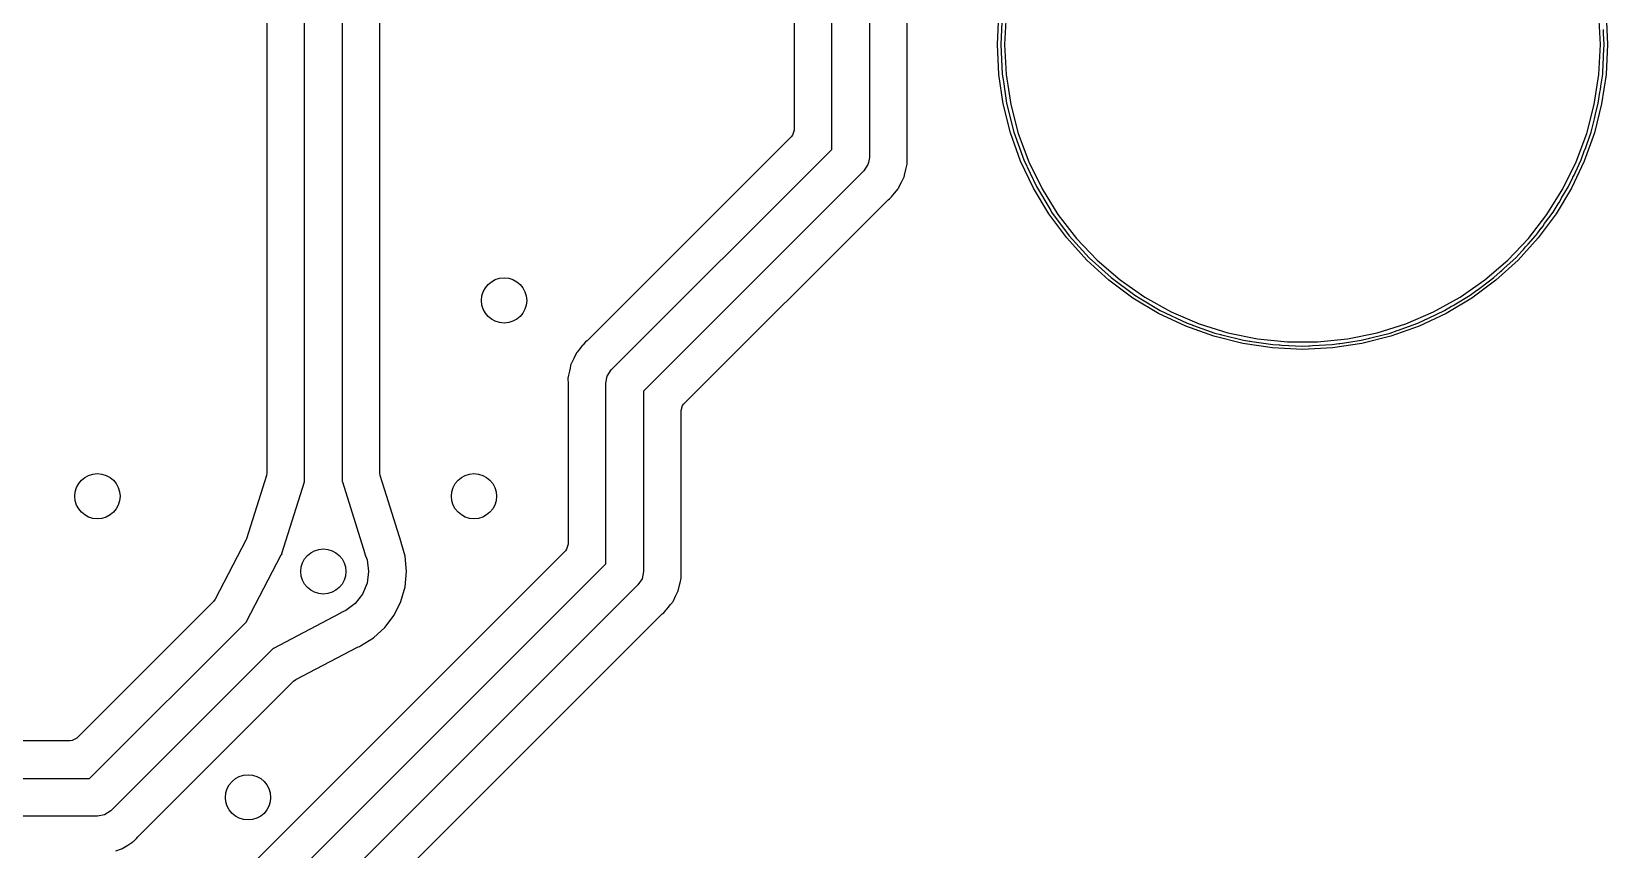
# Model space of a CAD drawing. Extents: x 1.18 to 9.06, y -3.74 to -1.97.
# Drawn here: x 6.777 to 7.6, y -2.823 to -2.395 of the extents above; entities that cross this region are included whole.
import ezdxf

# ---------------------------------------------------------------- set-up
doc = ezdxf.new("R2010")
doc.units = 0
doc.header["$MEASUREMENT"] = 0
doc.layers.add('BLACK', color=7, linetype='CONTINUOUS')

msp = doc.modelspace()

# ---------------------------------------------------------------- linework, layer by layer
at = {"layer": 'BLACK', "linetype": 'CONTINUOUS'}
for p, q in [((6.89959, -2.20515), (6.89959, -2.6255)), ((6.91929, -2.63012), (6.91929, -2.20472)), ((6.93898, -2.2088), (6.93898, -2.63008)), ((7.17518, -2.22218), (7.17518, -2.44637)), ((7.19488, -2.45655), (7.19488, -2.21641)), ((7.21457, -2.21638), (7.21457, -2.46063)), ((7.23427, -2.40157), (7.23427, -2.22218)), ((6.95868, -2.6255), (6.95868, -2.25394)), ((7.2815, -2.40157), (7.28226, -2.38595)), ((7.28401, -2.38612), (7.28325, -2.40157)), ((7.28603, -2.38582), (7.28523, -2.40157)), ((7.59666, -2.40157), (7.59586, -2.38582)), ((7.59963, -2.38595), (7.60039, -2.40157)), ((7.59835, -2.39586), (7.59833, -2.39372)), ((7.59863, -2.40157), (7.59835, -2.39586)), ((7.23427, -2.4602), (7.23427, -2.40157)), ((7.28226, -2.4172), (7.2815, -2.40157)), ((7.28325, -2.40157), (7.28401, -2.41703)), ((7.28523, -2.40157), (7.28603, -2.41733)), ((7.59586, -2.41733), (7.59666, -2.40157)), ((7.59835, -2.40729), (7.59863, -2.40157)), ((7.60039, -2.40157), (7.59963, -2.4172)), ((7.59788, -2.41703), (7.59817, -2.41103)), ((7.59817, -2.41103), (7.59818, -2.41091)), ((7.59818, -2.41091), (7.59833, -2.40943)), ((7.59833, -2.40943), (7.59835, -2.40729)), ((7.28456, -2.43268), (7.28226, -2.4172)), ((7.28401, -2.41703), (7.28401, -2.41703)), ((7.28401, -2.41703), (7.28401, -2.41703)), ((7.28401, -2.41703), (7.28459, -2.42095)), ((7.28459, -2.42095), (7.28628, -2.43229)), ((7.28603, -2.41733), (7.28842, -2.43292)), ((7.59347, -2.43292), (7.59586, -2.41733)), ((7.59693, -2.42337), (7.59788, -2.41703)), ((7.59963, -2.4172), (7.59733, -2.43268)), ((7.5956, -2.43234), (7.59646, -2.42659)), ((7.59646, -2.42659), (7.59648, -2.42646)), ((7.59648, -2.42646), (7.59676, -2.42506)), ((7.59676, -2.42506), (7.59692, -2.42349)), ((7.59692, -2.42349), (7.59693, -2.42337)), ((7.28836, -2.44786), (7.28456, -2.43268)), ((7.28628, -2.43229), (7.28628, -2.43234)), ((7.28628, -2.43234), (7.29005, -2.44735)), ((7.28842, -2.43292), (7.29237, -2.44819)), ((7.58952, -2.44819), (7.59347, -2.43292)), ((7.59733, -2.43268), (7.59353, -2.44786)), ((7.594, -2.43876), (7.5956, -2.43234)), ((7.17518, -2.44637), (7.1744, -2.44901)), ((7.59184, -2.44735), (7.59321, -2.44189)), ((7.59321, -2.44189), (7.59325, -2.44177)), ((7.59325, -2.44177), (7.59365, -2.44046)), ((7.59365, -2.44046), (7.59397, -2.43887)), ((7.59397, -2.43887), (7.594, -2.43876)), ((7.17375, -2.44982), (7.06749, -2.55607)), ((7.1744, -2.44901), (7.17375, -2.44982)), ((7.29363, -2.46259), (7.28836, -2.44786)), ((7.29005, -2.44735), (7.29526, -2.46192)), ((7.29237, -2.44819), (7.29785, -2.46298)), ((7.58404, -2.46298), (7.58952, -2.44819)), ((7.59353, -2.44786), (7.58826, -2.46259)), ((7.58902, -2.45547), (7.58952, -2.45384)), ((7.58952, -2.45384), (7.59184, -2.44735)), ((7.07965, -2.57178), (7.19488, -2.45655)), ((7.21457, -2.46063), (7.21405, -2.46322)), ((7.21457, -2.46063), (7.21457, -2.46063)), ((7.23436, -2.46322), (7.23427, -2.4602)), ((7.30032, -2.47674), (7.29363, -2.46259)), ((7.29526, -2.46192), (7.29526, -2.46192)), ((7.29526, -2.46192), (7.30187, -2.47591)), ((7.29785, -2.46298), (7.3048, -2.47714)), ((7.57709, -2.47714), (7.58404, -2.46298)), ((7.58826, -2.46259), (7.58157, -2.47674)), ((7.58359, -2.46835), (7.58663, -2.46192)), ((7.58663, -2.46192), (7.58846, -2.4568)), ((7.58846, -2.4568), (7.58851, -2.45667)), ((7.58851, -2.45667), (7.58855, -2.45658)), ((7.58855, -2.45658), (7.58902, -2.45547)), ((7.21168, -2.46759), (7.09646, -2.58282)), ((7.21382, -2.4644), (7.21168, -2.46759)), ((7.21168, -2.46759), (7.21168, -2.46759)), ((7.21405, -2.46322), (7.21382, -2.4644)), ((7.23132, -2.47351), (7.2325, -2.47116)), ((7.2325, -2.47116), (7.23268, -2.4708)), ((7.23268, -2.4708), (7.23278, -2.47054)), ((7.23268, -2.4708), (7.23268, -2.4708)), ((7.23278, -2.47054), (7.23288, -2.47026)), ((7.23278, -2.47054), (7.23278, -2.47054)), ((7.23287, -2.47026), (7.23296, -2.46999)), ((7.23288, -2.47026), (7.23287, -2.47026)), ((7.23296, -2.46999), (7.23357, -2.46703)), ((7.23296, -2.46999), (7.23296, -2.46999)), ((7.23296, -2.46999), (7.23296, -2.46999)), ((7.23357, -2.46703), (7.23427, -2.46408)), ((7.23427, -2.46408), (7.2343, -2.4638)), ((7.23427, -2.46408), (7.23427, -2.46408)), ((7.2343, -2.4638), (7.23431, -2.4638)), ((7.23431, -2.4638), (7.23434, -2.46351)), ((7.23433, -2.46351), (7.23436, -2.46322)), ((7.23434, -2.46351), (7.23433, -2.46351)), ((7.58001, -2.47591), (7.58226, -2.47116)), ((7.58226, -2.47116), (7.58232, -2.47104)), ((7.58232, -2.47104), (7.58292, -2.46995)), ((7.58292, -2.46995), (7.58359, -2.46835)), ((7.22683, -2.48031), (7.22764, -2.47929)), ((7.22764, -2.47929), (7.22958, -2.47698)), ((7.22958, -2.47698), (7.22974, -2.47674)), ((7.22958, -2.47698), (7.22958, -2.47698)), ((7.22974, -2.47674), (7.2299, -2.47649)), ((7.22974, -2.47674), (7.22974, -2.47674)), ((7.22989, -2.47649), (7.23004, -2.47625)), ((7.2299, -2.47649), (7.22989, -2.47649)), ((7.23004, -2.47625), (7.23132, -2.47351)), ((7.30837, -2.49016), (7.30032, -2.47674)), ((7.30187, -2.47591), (7.3094, -2.48846)), ((7.3048, -2.47714), (7.31314, -2.49053)), ((7.56875, -2.49053), (7.57709, -2.47714)), ((7.58157, -2.47674), (7.57352, -2.49016)), ((7.57625, -2.4822), (7.58001, -2.47591)), ((7.11759, -2.58955), (7.22384, -2.4833)), ((7.22384, -2.4833), (7.22438, -2.48283)), ((7.22438, -2.48283), (7.22439, -2.48282)), ((7.22439, -2.48282), (7.22514, -2.48227)), ((7.22514, -2.48227), (7.22605, -2.48118)), ((7.22514, -2.48227), (7.22514, -2.48227)), ((7.22514, -2.48227), (7.22514, -2.48227)), ((7.22605, -2.48118), (7.22646, -2.48069)), ((7.22646, -2.48069), (7.22661, -2.48054)), ((7.22661, -2.48054), (7.22683, -2.48031)), ((7.57206, -2.48918), (7.57467, -2.48483)), ((7.57467, -2.48483), (7.57474, -2.48471)), ((7.57474, -2.48471), (7.57541, -2.48374)), ((7.57541, -2.48374), (7.57625, -2.4822)), ((7.31769, -2.50273), (7.30837, -2.49016)), ((7.3094, -2.48846), (7.30983, -2.48918)), ((7.30983, -2.48918), (7.31905, -2.50161)), ((7.31314, -2.49053), (7.3228, -2.503)), ((7.55909, -2.503), (7.56875, -2.49053)), ((7.57352, -2.49016), (7.5642, -2.50273)), ((7.56656, -2.49672), (7.56755, -2.49526)), ((7.56755, -2.49526), (7.57206, -2.48918)), ((7.3282, -2.51432), (7.31769, -2.50273)), ((7.31905, -2.50161), (7.31905, -2.50161)), ((7.31905, -2.50161), (7.32944, -2.51308)), ((7.3228, -2.503), (7.33366, -2.51443)), ((7.54823, -2.51443), (7.55909, -2.503)), ((7.5642, -2.50273), (7.55369, -2.51432)), ((7.55891, -2.50595), (7.56284, -2.50161)), ((7.56284, -2.50161), (7.56295, -2.50147)), ((7.56295, -2.50147), (7.56404, -2.5)), ((7.56404, -2.5), (7.56576, -2.49768)), ((7.56576, -2.49768), (7.56585, -2.49756)), ((7.56585, -2.49756), (7.56656, -2.49672)), ((7.55245, -2.51308), (7.55562, -2.50958)), ((7.55562, -2.50958), (7.55572, -2.50947)), ((7.55572, -2.50947), (7.55646, -2.50876)), ((7.55646, -2.50876), (7.5576, -2.5074)), ((7.5576, -2.5074), (7.55891, -2.50595)), ((7.33979, -2.52483), (7.3282, -2.51432)), ((7.32944, -2.51308), (7.34091, -2.52347)), ((7.33366, -2.51443), (7.34563, -2.52471)), ((7.53626, -2.52471), (7.54823, -2.51443)), ((7.54098, -2.52347), (7.54436, -2.52041)), ((7.55369, -2.51432), (7.5421, -2.52483)), ((7.54436, -2.52041), (7.54447, -2.52031)), ((7.54447, -2.52031), (7.54521, -2.51972)), ((7.54521, -2.51972), (7.54647, -2.51849)), ((7.54647, -2.51849), (7.55245, -2.51308)), ((7.35236, -2.53415), (7.33979, -2.52483)), ((7.34091, -2.52347), (7.34091, -2.52347)), ((7.34091, -2.52347), (7.35334, -2.53269)), ((7.34563, -2.52471), (7.35858, -2.53372)), ((7.52331, -2.53372), (7.53626, -2.52471)), ((7.5421, -2.52483), (7.52953, -2.53415)), ((7.53293, -2.52952), (7.53429, -2.52843)), ((7.53429, -2.52843), (7.54098, -2.52347)), ((7.36578, -2.5422), (7.35236, -2.53415)), ((7.35334, -2.53269), (7.35566, -2.53408)), ((7.35566, -2.53408), (7.36661, -2.54064)), ((7.35858, -2.53372), (7.37237, -2.54137)), ((7.50952, -2.54137), (7.52331, -2.53372)), ((7.52953, -2.53415), (7.51611, -2.5422)), ((7.51973, -2.53804), (7.52117, -2.53711)), ((7.52117, -2.53711), (7.52855, -2.53269)), ((7.52855, -2.53269), (7.53207, -2.53008)), ((7.53207, -2.53008), (7.5322, -2.52999)), ((7.5322, -2.52999), (7.53293, -2.52952)), ((7.37993, -2.54889), (7.36578, -2.5422)), ((7.36661, -2.54064), (7.36661, -2.54064)), ((7.36661, -2.54064), (7.36661, -2.54064)), ((7.36661, -2.54064), (7.3806, -2.54726)), ((7.37237, -2.54137), (7.38687, -2.54759)), ((7.49502, -2.54759), (7.50952, -2.54137)), ((7.50129, -2.54726), (7.50495, -2.54553)), ((7.51611, -2.5422), (7.50196, -2.54889)), ((7.50495, -2.54553), (7.5051, -2.54546)), ((7.5051, -2.54546), (7.50569, -2.54524)), ((7.50569, -2.54524), (7.50575, -2.54521)), ((7.50575, -2.54521), (7.50723, -2.54445)), ((7.50575, -2.54521), (7.50575, -2.54521)), ((7.50723, -2.54445), (7.51528, -2.54064)), ((7.51528, -2.54064), (7.5189, -2.53848)), ((7.5189, -2.53848), (7.51903, -2.5384)), ((7.51903, -2.5384), (7.51973, -2.53804)), ((7.39466, -2.55416), (7.37993, -2.54889)), ((7.3806, -2.54726), (7.38321, -2.54819)), ((7.38321, -2.54819), (7.38337, -2.54826)), ((7.38337, -2.54826), (7.38338, -2.54826)), ((7.38338, -2.54826), (7.38355, -2.54832)), ((7.38355, -2.54832), (7.38364, -2.54835)), ((7.38364, -2.54835), (7.38395, -2.54846)), ((7.38395, -2.54846), (7.39517, -2.55247)), ((7.38687, -2.54759), (7.40192, -2.55232)), ((7.39517, -2.55247), (7.39802, -2.55319)), ((7.39802, -2.55319), (7.3982, -2.55324)), ((7.3982, -2.55324), (7.39827, -2.55326)), ((7.39827, -2.55326), (7.39864, -2.55335)), ((7.39864, -2.55335), (7.39886, -2.5534)), ((7.39886, -2.5534), (7.41018, -2.55623)), ((7.40192, -2.55232), (7.41737, -2.55549)), ((7.46452, -2.55549), (7.47997, -2.55232)), ((7.47746, -2.55479), (7.48672, -2.55247)), ((7.47997, -2.55232), (7.49502, -2.54759)), ((7.48672, -2.55247), (7.49038, -2.55116)), ((7.50196, -2.54889), (7.48723, -2.55416)), ((7.49038, -2.55116), (7.49054, -2.55111)), ((7.49054, -2.55111), (7.49113, -2.55095)), ((7.49113, -2.55095), (7.49261, -2.55037)), ((7.49261, -2.55037), (7.50129, -2.54726)), ((7.0637, -2.56008), (7.06176, -2.56239)), ((7.0645, -2.55906), (7.0637, -2.56008)), ((7.06473, -2.55883), (7.0645, -2.55906)), ((7.06488, -2.55868), (7.06473, -2.55883)), ((7.0662, -2.5571), (7.06488, -2.55868)), ((7.06696, -2.55654), (7.0662, -2.5571)), ((7.06749, -2.55607), (7.06696, -2.55654)), ((7.40984, -2.55796), (7.39466, -2.55416)), ((7.42532, -2.56026), (7.40984, -2.55796)), ((7.41018, -2.55623), (7.41018, -2.55623)), ((7.41018, -2.55623), (7.41018, -2.55623)), ((7.41018, -2.55623), (7.41324, -2.55669)), ((7.41324, -2.55669), (7.41342, -2.55672)), ((7.41342, -2.55672), (7.41358, -2.55676)), ((7.41358, -2.55676), (7.41445, -2.55687)), ((7.41445, -2.55687), (7.42549, -2.55851)), ((7.41737, -2.55549), (7.43306, -2.55709)), ((7.44094, -2.56102), (7.42532, -2.56026)), ((7.42549, -2.55851), (7.42873, -2.55866)), ((7.42873, -2.55866), (7.42892, -2.55868)), ((7.42892, -2.55868), (7.42917, -2.55871)), ((7.42917, -2.55871), (7.43025, -2.55874)), ((7.43025, -2.55874), (7.44094, -2.55926)), ((7.43306, -2.55709), (7.44883, -2.55709)), ((7.44094, -2.55926), (7.44435, -2.5591)), ((7.45657, -2.56026), (7.44094, -2.56102)), ((7.44435, -2.5591), (7.44453, -2.5591)), ((7.44453, -2.5591), (7.44487, -2.5591)), ((7.44487, -2.5591), (7.44613, -2.55901)), ((7.44613, -2.55901), (7.4564, -2.55851)), ((7.44883, -2.55709), (7.46452, -2.55549)), ((7.4564, -2.55851), (7.45993, -2.55798)), ((7.47205, -2.55796), (7.45657, -2.56026)), ((7.45993, -2.55798), (7.4601, -2.55796)), ((7.4601, -2.55796), (7.46054, -2.55793)), ((7.46054, -2.55793), (7.46191, -2.55769)), ((7.46191, -2.55769), (7.47171, -2.55623)), ((7.47171, -2.55623), (7.47532, -2.55533)), ((7.48723, -2.55416), (7.47205, -2.55796)), ((7.47532, -2.55533), (7.47549, -2.55529)), ((7.47549, -2.55529), (7.47601, -2.5552)), ((7.47601, -2.5552), (7.47746, -2.55479)), ((7.05838, -2.56938), (7.05807, -2.57086)), ((7.05847, -2.56911), (7.05838, -2.56938)), ((7.05856, -2.56883), (7.05846, -2.56911)), ((7.05846, -2.56911), (7.05847, -2.56911)), ((7.05866, -2.56857), (7.05856, -2.56883)), ((7.05856, -2.56883), (7.05856, -2.56883)), ((7.06002, -2.56586), (7.05866, -2.56857)), ((7.06129, -2.56312), (7.06002, -2.56586)), ((7.06144, -2.56288), (7.06129, -2.56312)), ((7.0616, -2.56263), (7.06144, -2.56288)), ((7.06144, -2.56288), (7.06144, -2.56288)), ((7.06176, -2.56239), (7.0616, -2.56263)), ((7.0616, -2.56263), (7.0616, -2.56263)), ((7.057, -2.57586), (7.05698, -2.57615)), ((7.05698, -2.57615), (7.05707, -2.57917)), ((7.05703, -2.57557), (7.057, -2.57586)), ((7.057, -2.57586), (7.057, -2.57586)), ((7.05707, -2.57529), (7.05703, -2.57557)), ((7.05703, -2.57557), (7.05703, -2.57557)), ((7.05724, -2.57454), (7.05707, -2.57529)), ((7.05776, -2.57235), (7.05724, -2.57454)), ((7.05807, -2.57086), (7.05776, -2.57235)), ((7.07677, -2.57874), (7.07752, -2.57497)), ((7.07752, -2.57497), (7.07965, -2.57178)), ((7.05707, -2.57917), (7.05707, -2.6629)), ((7.07677, -2.67309), (7.07677, -2.57874)), ((7.09646, -2.58282), (7.09646, -2.67717)), ((7.11616, -2.593), (7.11694, -2.59036)), ((7.11616, -2.66732), (7.11616, -2.593)), ((7.11694, -2.59036), (7.11759, -2.58955)), ((6.89936, -2.62696), (6.88898, -2.66006)), ((6.89959, -2.6255), (6.89936, -2.62696)), ((6.9589, -2.62696), (6.95868, -2.6255)), ((6.9622, -2.63746), (6.9589, -2.62696)), ((6.90744, -2.66772), (6.91919, -2.63024)), ((6.91919, -2.63024), (6.91929, -2.63012)), ((6.93898, -2.63008), (6.93908, -2.63024)), ((6.93908, -2.63024), (6.95083, -2.66772)), ((6.96982, -2.66177), (6.9622, -2.63746)), ((6.88865, -2.66086), (6.87258, -2.69162)), ((6.88898, -2.66006), (6.88865, -2.66086)), ((7.05564, -2.66636), (6.53368, -3.18831)), ((6.88892, -2.70331), (6.90712, -2.6685)), ((6.90712, -2.6685), (6.90739, -2.66827)), ((6.90739, -2.66827), (6.90747, -2.66828)), ((6.90745, -2.66804), (6.90744, -2.66772)), ((6.90753, -2.66812), (6.90745, -2.66804)), ((6.90747, -2.66828), (6.90753, -2.66812)), ((6.9508, -2.66808), (6.95074, -2.66813)), ((6.95074, -2.66813), (6.95195, -2.67105)), ((6.95083, -2.66772), (6.9508, -2.66808)), ((6.96983, -2.66181), (6.96982, -2.66177)), ((6.96989, -2.66208), (6.96983, -2.66181)), ((6.97191, -2.66917), (6.96989, -2.66208)), ((6.97265, -2.67717), (6.97191, -2.66917)), ((7.05629, -2.66554), (7.05564, -2.66636)), ((7.05707, -2.6629), (7.05629, -2.66554)), ((7.11616, -2.67674), (7.11616, -2.66732)), ((6.54041, -3.20945), (7.07677, -2.67309)), ((6.95195, -2.67105), (6.95276, -2.67717)), ((6.95276, -2.67717), (6.95195, -2.68328)), ((6.97191, -2.68516), (6.97265, -2.67717)), ((7.09646, -2.67717), (7.09571, -2.68093)), ((7.09646, -2.67717), (7.09646, -2.67717)), ((7.11625, -2.67976), (7.11616, -2.67674)), ((7.09357, -2.68413), (6.55145, -3.22625)), ((6.95195, -2.68328), (6.94959, -2.68898)), ((6.96971, -2.69288), (6.97191, -2.68516)), ((7.09571, -2.68093), (7.09357, -2.68413)), ((7.11485, -2.68652), (7.11546, -2.68356)), ((7.11546, -2.68356), (7.11557, -2.68313)), ((7.11557, -2.68313), (7.11616, -2.68062)), ((7.11616, -2.68062), (7.11619, -2.68034)), ((7.11616, -2.68062), (7.11616, -2.68062)), ((7.11619, -2.68034), (7.1162, -2.68034)), ((7.1162, -2.68034), (7.11623, -2.68004)), ((7.11622, -2.68004), (7.11625, -2.67976)), ((7.11623, -2.68004), (7.11622, -2.68004)), ((6.87171, -2.69281), (6.80021, -2.7643)), ((6.87258, -2.69162), (6.87171, -2.69281)), ((6.94584, -2.69387), (6.94094, -2.69762)), ((6.94959, -2.68898), (6.94584, -2.69387)), ((6.96613, -2.70007), (6.96971, -2.69288)), ((7.11049, -2.69468), (7.11147, -2.69351)), ((7.11147, -2.69351), (7.11162, -2.69327)), ((7.11147, -2.69351), (7.11147, -2.69351)), ((7.11162, -2.69327), (7.11163, -2.69328)), ((7.11163, -2.69328), (7.11179, -2.69303)), ((7.11178, -2.69302), (7.11193, -2.69278)), ((7.11179, -2.69303), (7.11178, -2.69302)), ((7.11193, -2.69278), (7.11321, -2.69004)), ((7.11321, -2.69004), (7.11457, -2.68734)), ((7.11457, -2.68734), (7.11467, -2.68707)), ((7.11457, -2.68734), (7.11457, -2.68734)), ((7.11457, -2.68734), (7.11457, -2.68734)), ((7.11467, -2.68707), (7.11469, -2.68701)), ((7.11467, -2.68707), (7.11467, -2.68707)), ((7.11469, -2.68701), (7.11477, -2.68679)), ((7.11476, -2.68679), (7.11485, -2.68652)), ((7.11477, -2.68679), (7.11476, -2.68679)), ((6.83513, -2.97044), (7.10573, -2.69983)), ((6.9378, -2.69918), (6.90299, -2.71738)), ((6.93801, -2.69895), (6.9378, -2.69918)), ((6.94094, -2.69762), (6.93801, -2.69884)), ((6.93801, -2.69884), (6.93801, -2.69895)), ((6.96129, -2.70648), (6.96613, -2.70007)), ((7.10573, -2.69983), (7.10627, -2.69937)), ((7.10627, -2.69937), (7.10703, -2.6988)), ((7.10703, -2.6988), (7.10769, -2.69802)), ((7.10769, -2.69802), (7.10835, -2.69723)), ((7.10835, -2.69723), (7.10849, -2.69707)), ((7.10849, -2.69707), (7.10872, -2.69684)), ((7.10872, -2.69684), (7.10953, -2.69583)), ((7.10953, -2.69583), (7.11049, -2.69468)), ((6.80695, -2.78543), (6.88888, -2.7035)), ((6.88888, -2.7035), (6.88892, -2.70331)), ((6.95536, -2.71189), (6.96129, -2.70648)), ((6.90283, -2.71739), (6.81798, -2.80224)), ((6.90299, -2.71738), (6.90283, -2.71739)), ((6.91468, -2.73372), (6.94702, -2.71682)), ((6.94702, -2.71682), (6.9474, -2.71661)), ((6.9474, -2.71661), (6.94803, -2.71631)), ((6.94803, -2.71631), (6.94853, -2.71612)), ((6.94853, -2.71612), (6.95536, -2.71189)), ((6.89993, -2.74816), (6.91349, -2.73459)), ((6.91349, -2.73459), (6.91468, -2.73372)), ((6.83222, -2.81587), (6.89993, -2.74816)), ((6.79676, -2.76573), (6.21553, -2.76573)), ((6.7978, -2.76562), (6.79676, -2.76573)), ((6.80021, -2.7643), (6.7978, -2.76562)), ((6.19094, -2.78543), (6.80695, -2.78543)), ((6.81102, -2.80512), (6.1811, -2.80512)), ((6.81479, -2.80437), (6.81102, -2.80512)), ((6.81798, -2.80224), (6.81479, -2.80437)), ((6.83015, -2.81806), (6.83137, -2.81676)), ((6.83137, -2.81676), (6.83222, -2.81587)), ((6.82073, -2.82319), (6.8236, -2.82224)), ((6.8236, -2.82224), (6.82385, -2.82212)), ((6.8236, -2.82224), (6.8236, -2.82224)), ((6.82385, -2.82212), (6.82412, -2.82199)), ((6.82385, -2.82212), (6.82385, -2.82212)), ((6.82412, -2.82199), (6.82437, -2.82186)), ((6.82412, -2.82199), (6.82412, -2.82199)), ((6.82437, -2.82186), (6.8269, -2.8202)), ((6.82437, -2.82186), (6.82437, -2.82186)), ((6.8269, -2.8202), (6.82947, -2.81861)), ((6.82947, -2.81861), (6.8297, -2.81843)), ((6.82947, -2.81861), (6.82947, -2.81861)), ((6.8297, -2.81844), (6.82993, -2.81825)), ((6.8297, -2.81843), (6.8297, -2.81844)), ((6.82993, -2.81825), (6.83015, -2.81806)), ((6.82993, -2.81825), (6.82993, -2.81825)), ((6.83015, -2.81806), (6.83015, -2.81806))]:
    msp.add_line(p, q, dxfattribs=at)
at = {"layer": 'BLACK'}
for centre in [(7.02362, -2.53543), (6.81102, -2.6378), (7.00787, -2.6378), (6.92913, -2.67717), (6.88976, -2.79528)]:
    msp.add_circle(centre, 0.01181, dxfattribs=at)

doc.saveas('drawing.dxf')
